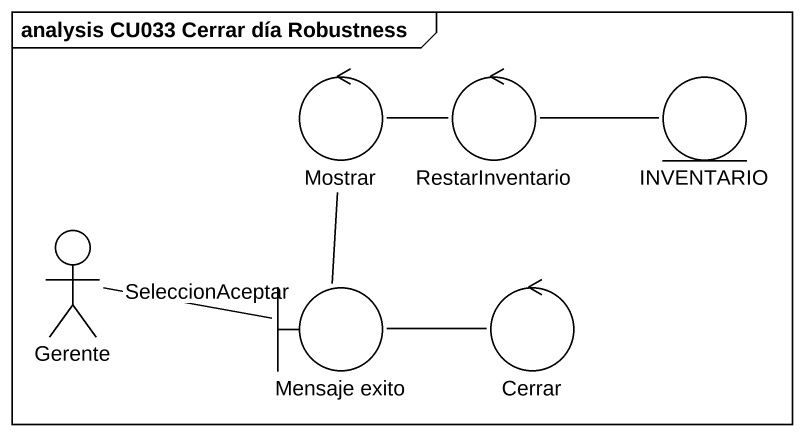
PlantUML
@startuml
mainframe analysis CU033 Cerrar día Robustness
control Mostrar
control RestarInventario
entity INVENTARIO
actor Gerente
boundary "Mensaje exito" as Mensaje_exito
control Cerrar
Mostrar -- Mensaje_exito
RestarInventario -left- Mostrar
INVENTARIO -left- RestarInventario
Gerente -right- Mensaje_exito : SeleccionAceptar
Mensaje_exito -right- Cerrar
@enduml
